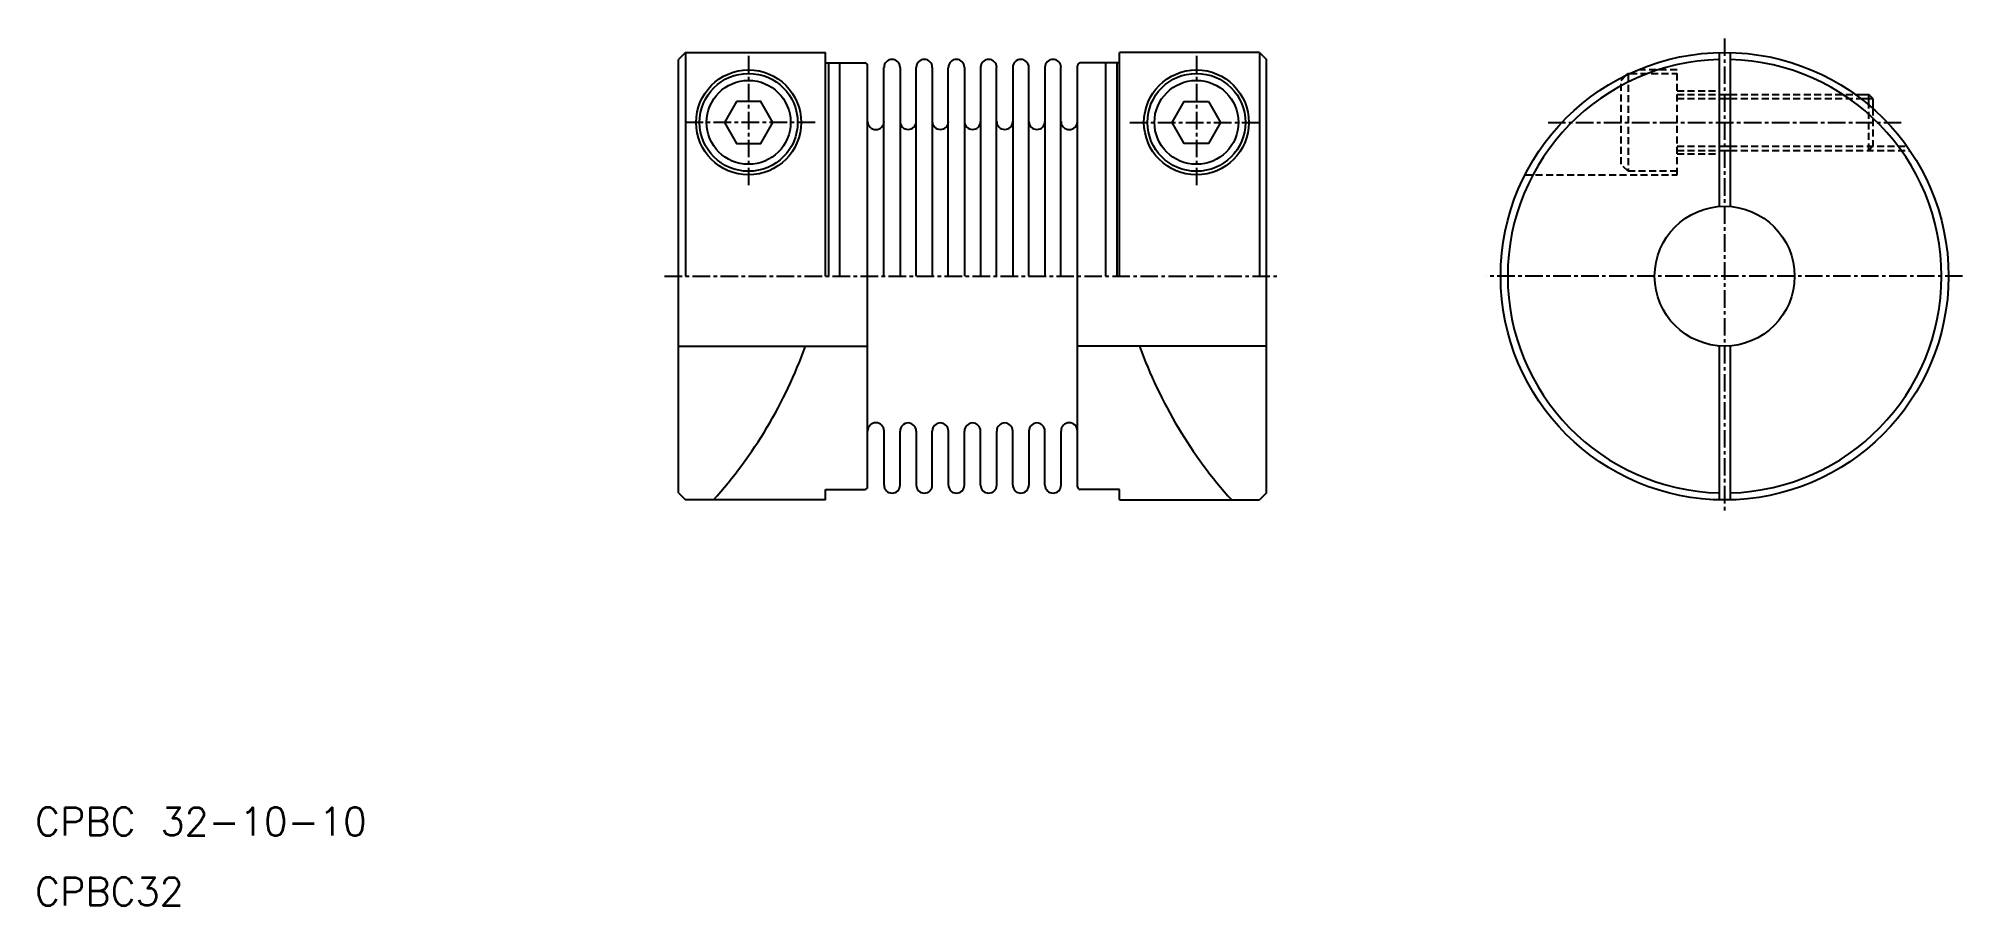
# Model space of a CAD drawing. Extents: x 5 to 143, y 5 to 67.
import ezdxf

# ---------------------------------------------------------------- set-up
doc = ezdxf.new("R2010")
doc.units = 0
doc.linetypes.add('CENTER', pattern=[2, 1.25, -0.25, 0.25, -0.25])
doc.linetypes.add('DASHED', pattern=[0.75, 0.5, -0.25])
doc.layers.get('0').update_dxf_attribs({"linetype": 'CONTINUOUS'})
doc.layers.add('CENTER', color=1, linetype='CENTER')
doc.styles.get("Standard").update_dxf_attribs({"font": 'txt', "bigfont": 'BIGFONT'})

msp = doc.modelspace()

# ---------------------------------------------------------------- linework, layer by layer
at = {"color": 7, "linetype": 'CONTINUOUS'}
for p, q in [((51.5, 66), (51, 65.5)), ((51.5, 66), (51.5, 50)), ((51.5, 66), (61.5, 66)), ((61.5, 50), (61.5, 66)), ((82.5, 50), (82.5, 66)), ((92.5, 66), (82.5, 66)), ((92.5, 66), (92.5, 50)), ((92.5, 66), (93, 65.5)), ((125.34, 65.99), (125.34, 54.98)), ((126.14, 65.99), (126.14, 54.98)), ((51, 34.5), (51, 65.5)), ((61.5, 65.25), (64.3, 65.25)), ((61.7, 65.25), (61.7, 50)), ((62.5, 65.25), (62.5, 50)), ((64.5, 34.95), (64.5, 65.05)), ((65.67, 50), (65.67, 64.93)), ((66.82, 64.93), (66.82, 50)), ((67.97, 50), (67.97, 64.93)), ((69.12, 64.93), (69.12, 50)), ((70.27, 50), (70.27, 64.93)), ((71.42, 64.93), (71.42, 50)), ((72.57, 64.93), (72.57, 50)), ((73.72, 50), (73.72, 64.93)), ((74.88, 64.93), (74.88, 50)), ((76.02, 50), (76.02, 64.93)), ((77.17, 64.93), (77.17, 50)), ((78.32, 50), (78.32, 64.93)), ((79.5, 34.95), (79.5, 65.05)), ((82.5, 65.25), (79.7, 65.25)), ((81.5, 65.25), (81.5, 50)), ((82.3, 65.25), (82.3, 50)), ((93, 34.5), (93, 65.5)), ((118.71, 64.38), (118.84, 64.5)), ((118.84, 64.5), (118.84, 64.44)), ((118.84, 64.5), (118.98, 64.5)), ((125.34, 63), (126.14, 63)), ((135.07, 63), (136.04, 63)), ((136.04, 62.24), (136.04, 63)), ((136.34, 62.7), (136.04, 63)), ((136.34, 62.7), (136.34, 61.98)), ((61.5, 58), (61.5, 58)), ((125.34, 59), (126.14, 59)), ((61.5, 55), (61.5, 55)), ((51, 45), (64.5, 45)), ((93, 45), (79.5, 45)), ((125.34, 45.02), (125.34, 34)), ((126.14, 45.02), (126.14, 34)), ((65.67, 38.93), (65.67, 35.07)), ((66.82, 35.07), (66.82, 38.93)), ((67.97, 38.93), (67.97, 35.07)), ((69.12, 35.07), (69.12, 38.93)), ((70.27, 38.93), (70.27, 35.07)), ((71.42, 35.07), (71.42, 38.93)), ((72.57, 35.07), (72.57, 38.93)), ((73.72, 38.93), (73.72, 35.07)), ((74.88, 35.07), (74.88, 38.93)), ((76.02, 38.93), (76.02, 35.07)), ((77.17, 35.07), (77.17, 38.93)), ((78.32, 38.93), (78.32, 35.07)), ((51, 34.5), (51.5, 34)), ((61.5, 34), (61.5, 34.75)), ((61.5, 34.75), (64.3, 34.75)), ((82.5, 34.75), (79.7, 34.75)), ((82.5, 34), (82.5, 34.75)), ((93, 34.5), (92.5, 34)), ((61.5, 34), (51.5, 34)), ((82.5, 34), (92.5, 34))]:
    msp.add_line(p, q, dxfattribs=at)
at = {"color": 3, "linetype": 'DASHED'}
for p, q in [((122.34, 64.75), (119.54, 64.75)), ((122.34, 57.25), (122.34, 64.75)), ((118.34, 64), (118.71, 64.38)), ((118.34, 58), (118.34, 64)), ((118.84, 64.44), (118.84, 57.5)), ((118.98, 64.5), (122.34, 64.5)), ((122.34, 63.25), (125.34, 63.25)), ((122.34, 63), (125.34, 63)), ((122.34, 62.7), (125.34, 62.7)), ((126.14, 63), (135.07, 63)), ((126.14, 62.7), (135.47, 62.7)), ((136.04, 59), (136.04, 62.24)), ((136.34, 61.98), (136.34, 59.3)), ((122.34, 59.3), (125.34, 59.3)), ((126.14, 59.3), (138.76, 59.3)), ((136.04, 59), (136.34, 59.3)), ((118.84, 57.5), (118.34, 58)), ((122.34, 59), (125.34, 59)), ((122.34, 58.75), (125.34, 58.75)), ((126.14, 59), (138.97, 59)), ((111.48, 57.25), (122.34, 57.25)), ((122.34, 57.5), (118.84, 57.5))]:
    msp.add_line(p, q, dxfattribs=at)
at = {"color": 3, "linetype": 'CONTINUOUS'}
for p, q in [((125.34, 62.7), (126.14, 62.7)), ((135.47, 62.7), (136.34, 62.7)), ((125.34, 59.3), (126.14, 59.3))]:
    msp.add_line(p, q, dxfattribs=at)
at = {"color": 7, "linetype": 'CONTINUOUS'}
for points in [[(55.13, 62.5), (54.27, 61), (55.13, 59.5), (56.87, 59.5), (57.73, 61), (56.87, 62.5)], [(88.87, 62.5), (89.73, 61), (88.87, 59.5), (87.13, 59.5), (86.27, 61), (87.13, 62.5)]]:
    msp.add_lwpolyline(points, close=True, dxfattribs=at)
for centre, radius in [((125.74, 50), 16), ((56, 61), 3.75), ((88, 61), 3.75), ((56, 61), 3.5), ((56, 61), 3), ((88, 61), 3.5), ((88, 61), 3), ((125.74, 50), 5)]:
    msp.add_circle(centre, radius, dxfattribs=at)
for centre, radius, start, end in [((64.3, 65.05), 0.2, 0, 90), ((66.25, 64.93), 0.575, 0, 180), ((68.55, 64.93), 0.575, 0, 180), ((70.85, 64.93), 0.575, 0, 180), ((73.15, 64.93), 0.575, 0, 180), ((75.45, 64.93), 0.575, 0, 180), ((77.75, 64.93), 0.575, 0, 180), ((79.7, 65.05), 0.2, 90, 180), ((125.74, 50), 15.5, 91.4788, 268.5212), ((125.74, 50), 15.5, 271.4788, 88.5212), ((65.09, 61.07), 0.588, 180, 0), ((67.4, 61.07), 0.575, 180, 0), ((69.7, 61.07), 0.575, 180, 0), ((72, 61.07), 0.575, 180, 0), ((74.3, 61.07), 0.575, 180, 0), ((76.6, 61.07), 0.575, 180, 0), ((78.91, 61.07), 0.588, 180, 0), ((29.05, 56.08), 32.93, 317.891, 340.3339), ((114.95, 56.08), 32.93, 199.6661, 222.109), ((65.09, 38.93), 0.588, 0, 180), ((67.4, 38.93), 0.575, 0, 180), ((69.7, 38.93), 0.575, 0, 180), ((72, 38.93), 0.575, 0, 180), ((74.3, 38.93), 0.575, 0, 180), ((76.6, 38.93), 0.575, 0, 180), ((78.91, 38.93), 0.588, 0, 180), ((64.3, 34.95), 0.2, 270, 0), ((66.25, 35.07), 0.575, 180, 0), ((68.55, 35.07), 0.575, 180, 0), ((70.85, 35.07), 0.575, 180, 0), ((73.15, 35.07), 0.575, 180, 0), ((75.45, 35.07), 0.575, 180, 0), ((77.75, 35.07), 0.575, 180, 0), ((79.7, 34.95), 0.2, 180, 270)]:
    msp.add_arc(centre, radius, start, end, dxfattribs=at)
at = {"layer": 'CENTER', "color": 1, "linetype": 'CENTER'}
for p, q in [((125.74, 67), (125.74, 33)), ((56, 65.75), (56, 56.25)), ((88, 65.75), (88, 56.25)), ((60.75, 61), (51.25, 61)), ((83.25, 61), (92.75, 61)), ((113.12, 61), (138.36, 61)), ((50, 50), (94, 50)), ((142.74, 50), (108.74, 50))]:
    msp.add_line(p, q, dxfattribs=at)

# ---------------------------------------------------------------- texts
at = {"color": 7, "linetype": 'CONTINUOUS'}
for s, p in [('CPBC 32-10-10', (5, 10)), ('CPBC32', (5, 5))]:
    msp.add_text(s, height=2, dxfattribs=at).set_placement(p)

doc.saveas('drawing.dxf')
